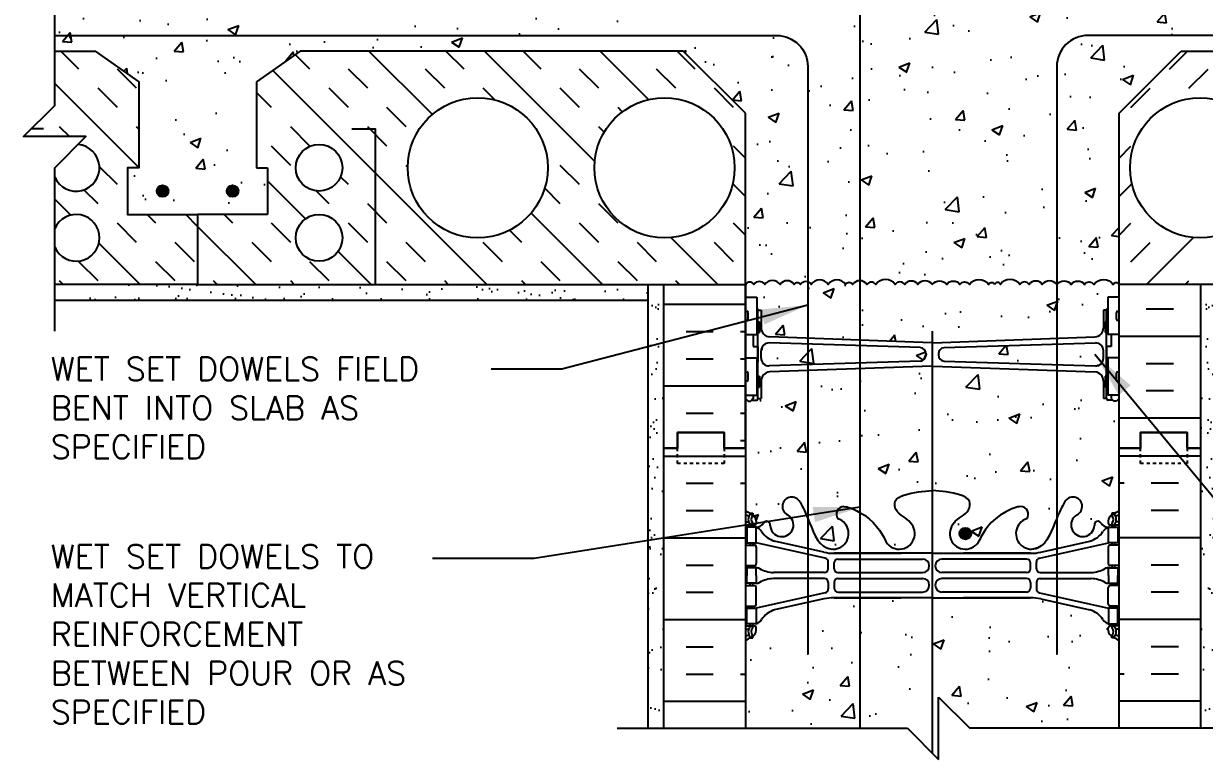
# Model space of a CAD drawing. Header units: inches. Extents: x 191 to 292, y 32 to 98.
# Drawn here: x 233.95 to 271.89, y 59.97 to 83.6 of the extents above; entities that cross this region are included whole.
import ezdxf

# ---------------------------------------------------------------- set-up
doc = ezdxf.new("R2010")
doc.units = ezdxf.units.IN
doc.header["$LTSCALE"] = 0.5
doc.header["$MEASUREMENT"] = 0
doc.linetypes.add('DASHED2', pattern=[0.375, 0.25, -0.125])
for name, color, linetype in [('HATCH', 12, 'Continuous'), ('line25', 2, 'Continuous'), ('LINE3', 3, 'Continuous'), ('LINE50', 5, 'Continuous'), ('LINE9', 9, 'Continuous'), ('TEXT', 4, 'Continuous'), ('Web_Edge', 9, 'Continuous')]:
    doc.layers.add(name, color=color, linetype=linetype)
doc.styles.add('DIM', font='romans.shx', dxfattribs={"width": 0.7})
doc.styles.add('ROMANS', font='romans.shx', dxfattribs={"height": 0.75})
doc.styles.get("Standard").update_dxf_attribs({"font": 'romans.shx', "height": 0.75})
doc.linetypes.add('STEEL', pattern='A,0.5,-0.2,["X",Standard,S=0.1,R=0,X=-0.1,Y=-0.05],-0.1', length=0.8)
doc.dimstyles.new('ext_8', dxfattribs={"dimscale": 8, "dimtxt": 0.09375, "dimasz": 0.09375, "dimexe": 0.09375, "dimexo": 0.0625, "dimgap": 0.0625, "dimtad": 1, "dimdec": 1, "dimzin": 3, "dimdsep": 46, "dimlunit": 4, "dimtxsty": 'DIM', "dimcen": 0.09, "dimdle": 0.09375, "dimclrt": 4, "dimadec": 0, "dimazin": 0, "dimtfac": 1, "dimtdec": 1, "dimtmove": 2, "dimatfit": 3, "dimfxl": 1, "dimfrac": 2, "dimtolj": 1, "dimtzin": 0, "dimarcsym": 0})

msp = doc.modelspace()

# ---------------------------------------------------------------- hatches: boundary and pattern name
at = {"layer": 'HATCH'}
h = msp.add_hatch(dxfattribs=at)
h.set_pattern_fill('AR-CONC', color=256, scale=0.5)
h.set_pattern_definition([(50, (0, 0), (3.5863, -0.31376), [0.375, -4.125]), (355, (0, 0), (-0.693757, 3.76096), [0.3, -3.3]), (100.4514, (0.299, -0.026), (2.892544, 3.4472), [0.3187, -3.50571]), (46.1842, (0, 1), (5.336207, -0.827596), [0.5625, -6.1875]), (96.6356, (0.4447, 0.931), (4.67331, 4.87059), [0.47805, -5.25857]), (351.1842, (0, 1), (4.67331, 4.87059), [0.45, -4.95]), (21, (0.5, 0.75), (2.984535, -2.013094), [0.375, -4.125]), (326, (0.5, 0.75), (1.216577, 3.62575), [0.3, -3.3]), (71.4514, (0.7487, 0.5822), (4.20111, 1.612656), [0.3187, -3.50571]), (37.5, (0, 0), (0.0607993, 1.6644693), [0, -3.26, 0, -3.35, 0, -3.3125]), (7.5, (0, 0), (1.315348, 1.972059), [0, -1.91, 0, -3.185, 0, -1.2625]), (327.5, (-1.115, 0), (2.669112, -0.1127744), [0, -1.25, 0, -3.9, 0, -5.175]), (317.5, (-1.615, 0), (2.91593, 0.500525), [0, -1.625, 0, -2.59, 0, -3.675])])
h.paths.add_polyline_path([(268.646, 74.398), (268.746, 74.398, -0.327813), (268.782, 74.445), (268.782, 74.817), (269.146, 74.817), (269.146, 75.222, 0.715411), (268.959, 75.226, 0.520567), (268.338, 75.226, 0.520567), (268.032, 75.226, 0.520567), (267.613, 75.226, 0.48966), (267.146, 75.226, 0.48966), (266.68, 75.226, 0.520567), (266.261, 75.226, 0.520567), (265.955, 75.226, 0.520567), (265.333, 75.226, 0.715411), (265.146, 75.222, 0.715411), (264.959, 75.226, 0.520567), (264.338, 75.226, 0.520567), (264.032, 75.226, 0.520567), (263.613, 75.226, 0.48966), (263.146, 75.226, 0.48966), (262.68, 75.226, 0.520567), (262.261, 75.226, 0.520567), (261.955, 75.226, 0.520567), (261.333, 75.226, 0.520567), (261.042, 75.226, 0.520567), (260.587, 75.226, 0.520567), (260.36, 75.226, 0.520567), (259.805, 75.226, 0.520567), (259.258, 75.226, 0.520567), (258.913, 75.226, 0.520567), (258.712, 75.226, 0.520567), (258.257, 75.226, 0.520567), (257.766, 75.226, 0.520567), (257.411, 75.226, 0.540212), (257.146, 75.229), (257.146, 74.817), (257.511, 74.817), (257.511, 74.445, -0.327813), (257.546, 74.398), (257.646, 74.398), (257.646, 73.837, 0.390098), (257.922, 73.538), (263.13, 73.354, 0.020761), (263.146, 73.353, 0.020761), (263.163, 73.354), (268.371, 73.538, 0.390098), (268.646, 73.837)])
edge = h.paths.add_edge_path()
edge.add_line((269.146, 71.558), (269.066, 71.478))
edge.add_line((269.066, 71.478), (268.976, 71.478))
edge.add_line((268.976, 71.478), (268.946, 71.508))
edge.add_line((268.946, 71.508), (268.796, 71.508))
edge.add_arc((268.796, 71.558), 0.05, 180, 270, ccw=False)
edge.add_line((268.746, 71.558), (268.646, 71.558))
edge.add_line((268.646, 71.558), (268.646, 72.118))
edge.add_arc((268.346, 72.118), 0.3, 0, 85.2426)
edge.add_line((268.371, 72.417), (263.163, 72.601))
edge.add_arc((263.146, 72.402), 0.2, 85.2426, 90)
edge.add_arc((263.146, 72.402), 0.2, 90, 94.7574)
edge.add_line((263.13, 72.601), (257.922, 72.417))
edge.add_arc((257.946, 72.118), 0.3, 94.7574, 180)
edge.add_line((257.646, 72.118), (257.646, 71.558))
edge.add_line((257.646, 71.558), (257.546, 71.558))
edge.add_arc((257.496, 71.558), 0.05, -90, 0, ccw=False)
edge.add_line((257.496, 71.508), (257.346, 71.508))
edge.add_line((257.346, 71.508), (257.316, 71.478))
edge.add_line((257.316, 71.478), (257.226, 71.478))
edge.add_line((257.226, 71.478), (257.146, 71.558))
edge.add_line((257.146, 71.558), (257.146, 69.972))
edge.add_line((257.146, 69.972), (257.146, 67.972))
edge.add_arc((257.492, 68.333), 0.5, 226.2109, 246.4218)
edge.add_line((257.292, 67.875), (257.382, 67.875))
edge.add_line((257.382, 67.875), (257.382, 67.833))
edge.add_arc((257.242, 67.626), 0.25, 0, 55.9442, ccw=False)
edge.add_line((257.492, 67.626), (257.492, 67.558))
edge.add_arc((257.43, 67.558), 0.0625, -90, 0, ccw=False)
edge.add_line((257.43, 67.496), (257.382, 67.496))
edge.add_line((257.382, 67.496), (257.382, 67.426))
edge.add_line((257.382, 67.426), (257.487, 67.426))
edge.add_arc((257.45, 67.775), 0.352, 276.1291, 321.5331)
edge.add_arc((257.827, 67.507), 0.113, -12.1844, 154.0569, ccw=False)
edge.add_arc((258.312, 67.502), 0.375, 182.9237, 419.8675)
edge.add_arc((258.632, 68.096), 0.3, 27.597, 243.9425, ccw=False)
edge.add_spline(control_points=[(258.898, 68.235), (258.984, 68.068), (259.237, 67.578), (259.432, 66.897), (259.757, 66.767)], knot_values=[0, 0, 0, 0, 0.579211, 1.703896, 1.703896, 1.703896, 1.703896], degree=3, periodic=0)
edge.add_spline(control_points=[(259.757, 66.767), (259.807, 66.747), (259.861, 66.734), (259.918, 66.726)], knot_values=[1.703896, 1.703896, 1.703896, 1.703896, 1.875321, 1.875321, 1.875321, 1.875321], degree=3, periodic=0)
edge.add_arc((259.959, 67.224), 0.5, 265.2926, 431.7937)
edge.add_arc((260.305, 67.849), 0.242, 90, 218.2327, ccw=False)
edge.add_spline(control_points=[(260.305, 68.091), (260.426, 68.093), (261.246, 67.742), (261.491, 67.294), (261.63, 67.014)], knot_values=[0.038125, 0.038125, 0.038125, 0.038125, 0.320663, 1.237398, 1.237398, 1.237398, 1.237398], degree=3, periodic=0)
edge.add_arc((262.084, 67.224), 0.5, 204.819, 404.1875)
edge.add_spline(control_points=[(262.442, 67.573), (262.335, 67.736), (261.975, 67.826), (261.898, 68.322), (262.446, 68.558), (262.85, 68.586), (263.146, 68.607)], knot_values=[0.229407, 0.229407, 0.229407, 0.229407, 0.844432, 1.128849, 1.464331, 2.389004, 2.389004, 2.389004, 2.389004], degree=3, periodic=0)
edge.add_spline(control_points=[(263.146, 68.607), (263.443, 68.586), (263.847, 68.558), (264.395, 68.322), (264.318, 67.826), (263.958, 67.736), (263.85, 67.573)], knot_values=[0.229407, 0.229407, 0.229407, 0.229407, 1.15408, 1.489562, 1.773979, 2.389004, 2.389004, 2.389004, 2.389004], degree=3, periodic=0)
edge.add_arc((264.209, 67.224), 0.5, 135.8125, 335.181)
edge.add_spline(control_points=[(264.663, 67.014), (264.802, 67.294), (265.047, 67.742), (265.867, 68.093), (265.988, 68.091)], knot_values=[0.038125, 0.038125, 0.038125, 0.038125, 0.95486, 1.237398, 1.237398, 1.237398, 1.237398], degree=3, periodic=0)
edge.add_arc((265.988, 67.849), 0.242, -38.2327, 90, ccw=False)
edge.add_arc((266.334, 67.224), 0.5, 108.2063, 274.7074)
edge.add_spline(control_points=[(266.375, 66.726), (266.432, 66.734), (266.486, 66.747), (266.536, 66.767)], knot_values=[1.703896, 1.703896, 1.703896, 1.703896, 1.875321, 1.875321, 1.875321, 1.875321], degree=3, periodic=0)
edge.add_spline(control_points=[(266.536, 66.767), (266.861, 66.897), (267.056, 67.578), (267.309, 68.068), (267.395, 68.235)], knot_values=[0, 0, 0, 0, 1.124685, 1.703896, 1.703896, 1.703896, 1.703896], degree=3, periodic=0)
edge.add_arc((267.66, 68.096), 0.3, -63.9425, 153.0128, ccw=False)
edge.add_arc((267.98, 67.502), 0.375, 120.1325, 357.0763)
edge.add_arc((268.466, 67.507), 0.113, 25.9431, 192.1844, ccw=False)
edge.add_arc((268.843, 67.775), 0.352, 218.4669, 263.8709)
edge.add_line((268.805, 67.426), (268.91, 67.426))
edge.add_line((268.91, 67.426), (268.91, 67.496))
edge.add_line((268.91, 67.496), (268.863, 67.496))
edge.add_arc((268.863, 67.558), 0.0625, 180, 270, ccw=False)
edge.add_line((268.8, 67.558), (268.8, 67.626))
edge.add_arc((269.05, 67.626), 0.25, 124.0558, 180, ccw=False)
edge.add_line((268.91, 67.833), (268.91, 67.875))
edge.add_line((268.91, 67.875), (269, 67.875))
edge.add_arc((268.8, 68.333), 0.5, 293.5782, 313.7891)
edge.add_line((269.146, 67.972), (269.146, 69.972))
edge.add_line((269.146, 69.972), (269.146, 71.558))
h.paths.add_polyline_path([(269.146, 63.78, 0.088416), (269, 63.877), (268.91, 63.877), (268.91, 63.919, -0.249069), (268.8, 64.126), (268.8, 64.193, -0.414214), (268.863, 64.256), (268.91, 64.256), (268.91, 64.326), (268.805, 64.326, -0.168672), (268.619, 64.475, 0.17445), (268.212, 64.771), (266.631, 65.124, 0.054974), (266.304, 65.16), (263.146, 65.16), (259.989, 65.16, 0.054974), (259.662, 65.124), (258.081, 64.771, 0.17445), (257.673, 64.475, -0.168672), (257.487, 64.326), (257.382, 64.326), (257.382, 64.256), (257.43, 64.256, -0.414214), (257.492, 64.193), (257.492, 64.126, -0.249069), (257.382, 63.919), (257.382, 63.877), (257.292, 63.877, 0.088416), (257.146, 63.78), (257.146, 60.972), (262.35, 60.972), (263.35, 59.972), (263.35, 61.972), (264.35, 60.972), (269.146, 60.972)])
h.paths.add_polyline_path([(269.146, 80.722), (271.146, 82.722), (283.456, 82.722), (284.86, 81.732), (284.86, 78.972), (284.5, 78.972), (284.5, 77.472), (286.75, 77.472), (289, 77.472), (289, 78.972), (288.632, 78.972), (288.64, 78.98), (288.64, 81.732), (290.044, 82.722), (291.339, 82.722), (291.339, 84.722), (269.146, 84.722), (269.146, 84.502), (269.066, 84.422), (268.976, 84.422), (268.946, 84.452), (268.796, 84.452, -0.414214), (268.746, 84.502), (268.646, 84.502), (268.646, 84.779, 0.056647), (268.574, 84.722, 0.520567), (268.155, 84.722, 0.520567), (267.849, 84.722, 0.224697), (267.567, 84.883, 0.224697), (267.285, 84.722, 0.520567), (266.979, 84.722, 0.520567), (266.56, 84.722, 0.48966), (266.094, 84.722, 0.48966), (265.627, 84.722, 0.520567), (265.208, 84.722, 0.520567), (264.902, 84.722, 0.224697), (264.62, 84.883, 0.224697), (264.338, 84.722, 0.520567), (264.032, 84.722, 0.520567), (263.613, 84.722, 0.48966), (263.146, 84.722, 0.48966), (262.68, 84.722, 0.520567), (262.261, 84.722, 0.520567), (261.955, 84.722, 0.520567), (261.333, 84.722, 0.520567), (261.042, 84.722, 0.520567), (260.587, 84.722, 0.520567), (260.36, 84.722, 0.520567), (259.805, 84.722, 0.520567), (259.258, 84.722, 0.520567), (258.913, 84.722, 0.520567), (258.712, 84.722, 0.520567), (258.257, 84.722, 0.520567), (257.766, 84.722, 0.174031), (257.646, 84.807), (257.646, 84.502), (257.546, 84.502, -0.414214), (257.496, 84.452), (257.346, 84.452), (257.316, 84.422), (257.226, 84.422), (257.146, 84.502), (257.146, 84.722), (234.954, 84.722), (234.954, 82.722), (236.249, 82.722), (237.653, 81.732), (237.653, 78.972), (237.293, 78.972), (237.293, 77.472), (239.543, 77.472), (241.793, 77.472), (241.793, 78.972), (241.433, 78.972), (241.433, 81.732), (242.837, 82.722), (255.146, 82.722), (257.146, 80.722), (257.146, 75.229, -0.540212), (257.411, 75.226, -0.520567), (257.766, 75.226, -0.520567), (258.257, 75.226, -0.520567), (258.712, 75.226, -0.520567), (258.913, 75.226, -0.520567), (259.258, 75.226, -0.520567), (259.805, 75.226, -0.520567), (260.36, 75.226, -0.520567), (260.587, 75.226, -0.520567), (261.042, 75.226, -0.520567), (261.333, 75.226, -0.520567), (261.955, 75.226, -0.520567), (262.261, 75.226, -0.520567), (262.68, 75.226, -0.48966), (263.146, 75.226, -0.48966), (263.613, 75.226, -0.520567), (264.032, 75.226, -0.520567), (264.338, 75.226, -0.520567), (264.959, 75.226, -0.715411), (265.146, 75.222, -0.715411), (265.333, 75.226, -0.520567), (265.955, 75.226, -0.520567), (266.261, 75.226, -0.520567), (266.68, 75.226, -0.48966), (267.146, 75.226, -0.48966), (267.613, 75.226, -0.520567), (268.032, 75.226, -0.520567), (268.338, 75.226, -0.520567), (268.959, 75.226, -0.715411), (269.146, 75.222)])
h.paths.add_polyline_path([(269.146, 96.972), (264.021, 96.972), (263.021, 97.972), (263.021, 95.972), (262.021, 96.972), (257.146, 96.972), (257.146, 94.164, 0.088416), (257.292, 94.067), (257.382, 94.067), (257.382, 94.025, -0.249069), (257.492, 93.818), (257.492, 93.751, -0.414214), (257.43, 93.688), (257.382, 93.688), (257.382, 93.618), (257.487, 93.618, -0.168672), (257.673, 93.469, 0.17445), (258.081, 93.173), (259.662, 92.82, 0.054974), (259.989, 92.784), (263.146, 92.784), (266.304, 92.784, 0.054974), (266.631, 92.82), (268.212, 93.173, 0.17445), (268.619, 93.469, -0.168672), (268.805, 93.618), (268.91, 93.618), (268.91, 93.688), (268.863, 93.688, -0.414214), (268.8, 93.751), (268.8, 93.818, -0.249069), (268.91, 94.025), (268.91, 94.067), (269, 94.067, 0.088416), (269.146, 94.164)])
edge = h.paths.add_edge_path()
edge.add_line((269.146, 87.972), (269.146, 89.972))
edge.add_arc((268.8, 89.611), 0.5, 46.2109, 66.4218)
edge.add_line((269, 90.069), (268.91, 90.069))
edge.add_line((268.91, 90.069), (268.91, 90.111))
edge.add_arc((269.05, 90.318), 0.25, 180, 235.9442, ccw=False)
edge.add_line((268.8, 90.318), (268.8, 90.386))
edge.add_arc((268.863, 90.386), 0.0625, 90, 180, ccw=False)
edge.add_line((268.863, 90.448), (268.91, 90.448))
edge.add_line((268.91, 90.448), (268.91, 90.518))
edge.add_line((268.91, 90.518), (268.805, 90.518))
edge.add_arc((268.843, 90.169), 0.352, 96.1291, 141.5331)
edge.add_arc((268.466, 90.437), 0.113, 167.8156, 334.0569, ccw=False)
edge.add_arc((267.98, 90.442), 0.375, 2.9237, 239.8675)
edge.add_arc((267.66, 89.848), 0.3, -152.403, 63.9425, ccw=False)
edge.add_spline(control_points=[(267.395, 89.709), (267.309, 89.876), (267.056, 90.366), (266.861, 91.047), (266.536, 91.177)], knot_values=[0, 0, 0, 0, 0.579211, 1.703896, 1.703896, 1.703896, 1.703896], degree=3, periodic=0)
edge.add_spline(control_points=[(266.536, 91.177), (266.486, 91.197), (266.432, 91.21), (266.375, 91.218)], knot_values=[1.703896, 1.703896, 1.703896, 1.703896, 1.875321, 1.875321, 1.875321, 1.875321], degree=3, periodic=0)
edge.add_arc((266.334, 90.72), 0.5, 85.2926, 251.7937)
edge.add_arc((265.988, 90.095), 0.242, -90, 38.2327, ccw=False)
edge.add_spline(control_points=[(265.988, 89.853), (265.867, 89.851), (265.047, 90.202), (264.802, 90.65), (264.663, 90.93)], knot_values=[0.038125, 0.038125, 0.038125, 0.038125, 0.320663, 1.237398, 1.237398, 1.237398, 1.237398], degree=3, periodic=0)
edge.add_arc((264.209, 90.72), 0.5, 24.819, 224.1875)
edge.add_spline(control_points=[(263.85, 90.371), (263.958, 90.208), (264.318, 90.118), (264.395, 89.622), (263.847, 89.386), (263.443, 89.358), (263.146, 89.337)], knot_values=[0.229407, 0.229407, 0.229407, 0.229407, 0.844432, 1.128849, 1.464331, 2.389004, 2.389004, 2.389004, 2.389004], degree=3, periodic=0)
edge.add_spline(control_points=[(263.146, 89.337), (262.85, 89.358), (262.446, 89.386), (261.898, 89.622), (261.975, 90.118), (262.335, 90.208), (262.442, 90.371)], knot_values=[0.229407, 0.229407, 0.229407, 0.229407, 1.15408, 1.489562, 1.773979, 2.389004, 2.389004, 2.389004, 2.389004], degree=3, periodic=0)
edge.add_arc((262.084, 90.72), 0.5, 315.8125, 515.181)
edge.add_spline(control_points=[(261.63, 90.93), (261.491, 90.65), (261.246, 90.202), (260.426, 89.851), (260.305, 89.853)], knot_values=[0.038125, 0.038125, 0.038125, 0.038125, 0.95486, 1.237398, 1.237398, 1.237398, 1.237398], degree=3, periodic=0)
edge.add_arc((260.305, 90.095), 0.242, 141.7673, 270, ccw=False)
edge.add_arc((259.959, 90.72), 0.5, 288.2063, 454.7074)
edge.add_spline(control_points=[(259.918, 91.218), (259.861, 91.21), (259.807, 91.197), (259.757, 91.177)], knot_values=[1.703896, 1.703896, 1.703896, 1.703896, 1.875321, 1.875321, 1.875321, 1.875321], degree=3, periodic=0)
edge.add_spline(control_points=[(259.757, 91.177), (259.432, 91.047), (259.237, 90.366), (258.984, 89.876), (258.898, 89.709)], knot_values=[0, 0, 0, 0, 1.124685, 1.703896, 1.703896, 1.703896, 1.703896], degree=3, periodic=0)
edge.add_arc((258.632, 89.848), 0.3, 116.0575, 333.0128, ccw=False)
edge.add_arc((258.312, 90.442), 0.375, 300.1325, 537.0763)
edge.add_arc((257.827, 90.437), 0.113, -154.0569, 12.1844, ccw=False)
edge.add_arc((257.45, 90.169), 0.352, 38.4669, 83.8709)
edge.add_line((257.487, 90.518), (257.382, 90.518))
edge.add_line((257.382, 90.518), (257.382, 90.448))
edge.add_line((257.382, 90.448), (257.43, 90.448))
edge.add_arc((257.43, 90.386), 0.0625, 0, 90, ccw=False)
edge.add_line((257.492, 90.386), (257.492, 90.318))
edge.add_arc((257.242, 90.318), 0.25, 304.0558, 360, ccw=False)
edge.add_line((257.382, 90.111), (257.382, 90.069))
edge.add_line((257.382, 90.069), (257.292, 90.069))
edge.add_arc((257.492, 89.611), 0.5, 113.5782, 133.7891)
edge.add_line((257.146, 89.972), (257.146, 87.972))
edge.add_line((257.146, 87.972), (257.146, 87.342))
edge.add_line((257.146, 87.342), (257.226, 87.422))
edge.add_line((257.226, 87.422), (257.316, 87.422))
edge.add_line((257.316, 87.422), (257.346, 87.392))
edge.add_line((257.346, 87.392), (257.496, 87.392))
edge.add_arc((257.496, 87.342), 0.05, 0, 90, ccw=False)
edge.add_line((257.546, 87.342), (257.646, 87.342))
edge.add_line((257.646, 87.342), (257.646, 86.781))
edge.add_arc((257.946, 86.781), 0.3, 180, 265.2426)
edge.add_line((257.922, 86.482), (263.13, 86.299))
edge.add_arc((263.146, 86.498), 0.2, 265.2426, 270)
edge.add_arc((263.146, 86.498), 0.2, 270, 274.7574)
edge.add_line((263.163, 86.299), (268.371, 86.482))
edge.add_arc((268.346, 86.781), 0.3, 274.7574, 360)
edge.add_line((268.646, 86.781), (268.646, 87.342))
edge.add_line((268.646, 87.342), (268.746, 87.342))
edge.add_arc((268.796, 87.342), 0.05, 90, 180, ccw=False)
edge.add_line((268.796, 87.392), (268.946, 87.392))
edge.add_line((268.946, 87.392), (268.976, 87.422))
edge.add_line((268.976, 87.422), (269.066, 87.422))
edge.add_line((269.066, 87.422), (269.146, 87.342))
edge.add_line((269.146, 87.342), (269.146, 87.972))
h.paths.add_polyline_path([(268.371, 85.362), (263.163, 85.546, 0.020761), (263.146, 85.547, 0.020761), (263.13, 85.546), (257.922, 85.362, 0.390098), (257.646, 85.063), (257.646, 84.807, -0.174031), (257.766, 84.722, -0.520567), (258.257, 84.722, -0.520567), (258.712, 84.722, -0.520567), (258.913, 84.722, -0.520567), (259.258, 84.722, -0.520567), (259.805, 84.722, -0.520567), (260.36, 84.722, -0.520567), (260.587, 84.722, -0.520567), (261.042, 84.722, -0.520567), (261.333, 84.722, -0.520567), (261.955, 84.722, -0.520567), (262.261, 84.722, -0.520567), (262.68, 84.722, -0.48966), (263.146, 84.722, -0.48966), (263.613, 84.722, -0.520567), (264.032, 84.722, -0.520567), (264.338, 84.722, -0.224697), (264.62, 84.883, -0.224697), (264.902, 84.722, -0.520567), (265.208, 84.722, -0.520567), (265.627, 84.722, -0.48966), (266.094, 84.722, -0.48966), (266.56, 84.722, -0.520567), (266.979, 84.722, -0.520567), (267.285, 84.722, -0.224697), (267.567, 84.883, -0.224697), (267.849, 84.722, -0.520567), (268.155, 84.722, -0.520567), (268.574, 84.722, -0.056647), (268.646, 84.779), (268.646, 85.063, 0.390098)])
h.paths.add_polyline_path([(262.946, 85.905), (262.946, 85.94, 0.390098), (262.763, 86.139), (257.906, 86.291, 0.425773), (257.646, 86.041), (257.646, 85.804, 0.425773), (257.906, 85.554), (262.763, 85.705, 0.390098)])
h.paths.add_polyline_path([(268.646, 86.041, 0.425773), (268.387, 86.291), (263.53, 86.139, 0.390098), (263.346, 85.94), (263.346, 85.905, 0.390098), (263.53, 85.705), (268.387, 85.554, 0.425773), (268.646, 85.804)])
h.paths.add_polyline_path([(268.646, 73.096, 0.425773), (268.387, 73.346), (263.53, 73.195, 0.390098), (263.346, 72.995), (263.346, 72.96, 0.390098), (263.53, 72.761), (268.387, 72.609, 0.425773), (268.646, 72.859)])
h.paths.add_polyline_path([(262.946, 72.995, 0.390098), (262.763, 73.195), (257.906, 73.346, 0.425773), (257.646, 73.096), (257.646, 72.859, 0.425773), (257.906, 72.609), (262.763, 72.761, 0.390098), (262.946, 72.96)])
h = msp.add_hatch(dxfattribs=at)
h.set_pattern_fill('INSUL', color=256, scale=7, style=0)
h.set_pattern_definition([(0, (-2669.015, -327.0375), (0, 2.625), []), (0, (-2669.015, -326.1625), (0, 2.625), [0.875, -0.875]), (0, (-2669.015, -325.2875), (0, 2.625), [0.875, -0.875])])
h.paths.add_polyline_path([(257.146, 75.222), (254.521, 75.222), (254.521, 69.972), (254.959, 69.972), (254.959, 70.472), (256.459, 70.472), (256.459, 69.972), (257.146, 69.972)])
h.paths.add_polyline_path([(254.521, 84.722), (257.146, 84.722), (257.146, 87.972), (256.459, 87.972), (256.459, 88.472), (254.959, 88.472), (254.959, 87.972), (254.521, 87.972)])
h = msp.add_hatch(dxfattribs=at)
h.set_pattern_fill('INSUL', color=256, scale=7, style=0)
h.set_pattern_definition([(0, (74.0137, -57.6878), (0, 2.625), []), (0, (74.0137, -56.8128), (0, 2.625), [0.875, -0.875]), (0, (74.0137, -55.9378), (0, 2.625), [0.875, -0.875])])
h.paths.add_polyline_path([(271.771, 87.972), (271.334, 87.972), (271.334, 88.472), (269.834, 88.472), (269.834, 87.972), (269.146, 87.972), (269.146, 84.722), (271.771, 84.722)])
h.paths.add_polyline_path([(271.771, 75.222), (269.146, 75.222), (269.146, 69.972), (269.834, 69.972), (269.834, 70.472), (271.334, 70.472), (271.334, 69.972), (271.771, 69.972)])
h = msp.add_hatch(dxfattribs=at)
h.set_pattern_fill('AR-SAND', color=256, scale=0.5, style=0)
h.set_pattern_definition([(142.5, (457.0826, 1.0838), (0.0314967, 0.963412), [0, -0.76, 0, -0.85, 0, -0.8125]), (172.5, (457.0826, 1.0838), (-0.8848884, 1.411073), [0, -0.41, 0, -0.685, 0, -0.2625]), (212.5, (457.6976, 1.0838), (-1.557071, 0.0028295), [0, -0.25, 0, -0.9, 0, -1.175]), (222.5, (457.6976, 1.0838), (-1.503063, 0.438838), [0, -0.125, 0, -0.59, 0, -0.675])])
h.paths.add_polyline_path([(239.543, 75.222), (234.954, 75.222), (234.954, 74.722), (254.021, 74.722), (254.021, 75.222)])
h = msp.add_hatch(dxfattribs=at)
h.set_pattern_fill('AR-SAND', color=256, scale=0.5, style=0)
h.set_pattern_definition([(142.5, (452.2792, -57.6878), (0.0314967, 0.963412), [0, -0.76, 0, -0.85, 0, -0.8125]), (172.5, (452.2792, -57.6878), (-0.8848884, 1.411073), [0, -0.41, 0, -0.685, 0, -0.2625]), (212.5, (452.8942, -57.6878), (-1.557071, 0.0028295), [0, -0.25, 0, -0.9, 0, -1.175]), (222.5, (452.8942, -57.6878), (-1.503063, 0.438838), [0, -0.125, 0, -0.59, 0, -0.675])])
h.paths.add_polyline_path([(254.021, 75.222), (254.521, 75.222), (254.521, 69.972), (254.521, 60.972), (254.021, 60.972)])
h = msp.add_hatch(dxfattribs=at)
h.set_pattern_fill('AR-SAND', color=256, scale=0.5, style=0)
h.set_pattern_definition([(37.5, (74.0137, -57.6878), (-0.0314967, 0.963412), [0, -0.76, 0, -0.85, 0, -0.8125]), (7.5, (74.0137, -57.6878), (0.8848884, 1.411073), [0, -0.41, 0, -0.685, 0, -0.2625]), (327.5, (73.3987, -57.6878), (1.557071, 0.0028295), [0, -0.25, 0, -0.9, 0, -1.175]), (317.5, (73.3987, -57.6878), (1.503063, 0.438838), [0, -0.125, 0, -0.59, 0, -0.675])])
h.paths.add_polyline_path([(272.271, 75.222), (271.771, 75.222), (271.771, 69.972), (271.771, 60.972), (272.271, 60.972)])
h = msp.add_hatch(dxfattribs=at)
h.set_pattern_fill('AR-CONC', color=256, scale=0.5, style=0)
h.set_pattern_definition([(50, (7.589, 2.2563), (3.5863, -0.31376), [0.375, -4.125]), (355, (7.589, 2.2563), (-0.693757, 3.76096), [0.3, -3.3]), (100.4514, (7.8878, 2.2302), (2.892547, 3.447198), [0.3187, -3.50571]), (46.1842, (7.589, 3.2563), (5.336205, -0.827595), [0.5625, -6.1875]), (96.6356, (8.0336, 3.1874), (4.67331, 4.87059), [0.47805, -5.25856]), (351.1842, (7.589, 3.2563), (4.67331, 4.87059), [0.45, -4.95]), (21, (8.089, 3.0063), (2.984535, -2.013094), [0.375, -4.125]), (326, (8.089, 3.0063), (1.216577, 3.62575), [0.3, -3.3]), (71.4514, (8.3377, 2.8386), (4.201113, 1.612652), [0.3187, -3.50571]), (37.5, (7.589, 2.2563), (0.060799, 1.664469), [0, -3.26, 0, -3.35, 0, -3.3125]), (7.5, (7.589, 2.2563), (1.315348, 1.972059), [0, -1.91, 0, -3.185, 0, -1.2625]), (327.5, (6.474, 2.2563), (2.669112, -0.1127744), [0, -1.25, 0, -3.9, 0, -5.175]), (317.5, (5.974, 2.2563), (2.91593, 0.500525), [0, -1.625, 0, -2.59, 0, -3.675])])
h.paths.add_polyline_path([(268.646, 73.096, 0.421005), (268.391, 73.346), (265.646, 73.261), (265.646, 72.695), (268.391, 72.609, 0.421005), (268.646, 72.859)])
at = {"layer": 'LINE3'}
for points in [[(238.606, 78.222, 1), (238.231, 78.222, 1)], [(240.856, 78.222, 1), (240.481, 78.222, 1)], [(264.396, 67.224, 1), (264.021, 67.224, 1)]]:
    msp.add_hatch(color=256, dxfattribs=at).paths.add_polyline_path(points)

# ---------------------------------------------------------------- linework, layer by layer
at = {"layer": 'HATCH'}
for p, q in [((235.728, 82.143), (235.148, 82.722)), ((247.085, 80.685), (245.048, 82.722)), ((248.102, 82.143), (247.523, 82.722)), ((252.303, 79.179), (248.76, 82.722)), ((250.577, 82.143), (249.998, 82.722)), ((254.031, 81.163), (252.472, 82.722)), ((255.527, 82.143), (254.947, 82.722)), ((270.766, 82.143), (271.346, 82.722)), ((243.152, 82.143), (242.682, 82.613)), ((237.584, 81.524), (236.965, 82.143)), ((248.835, 75.222), (241.956, 82.101)), ((245.009, 81.524), (244.39, 82.143)), ((247.483, 81.524), (246.865, 82.143)), ((252.433, 81.524), (251.814, 82.143)), ((254.908, 81.524), (254.289, 82.143)), ((271.385, 81.524), (272.004, 82.143)), ((237.653, 78.98), (234.954, 81.679)), ((236.965, 80.905), (236.346, 81.524)), ((241.915, 80.905), (241.433, 81.387)), ((244.39, 80.905), (243.771, 81.524)), ((249.09, 81.155), (248.721, 81.524)), ((251.814, 80.905), (251.196, 81.524)), ((256.764, 80.905), (256.145, 81.524)), ((269.529, 80.905), (270.147, 81.524)), ((246.246, 80.286), (245.627, 80.905)), ((253.188, 80.769), (253.052, 80.905)), ((235.423, 79.972), (235.109, 80.286)), ((237.653, 80.217), (237.584, 80.286)), ((243.152, 79.668), (242.534, 80.286)), ((245.627, 79.668), (245.009, 80.286)), ((252.605, 80.115), (252.433, 80.286)), ((242.534, 79.049), (241.915, 79.668)), ((257.146, 79.285), (256.764, 79.668)), ((269.146, 79.285), (269.529, 79.668)), ((236.965, 78.43), (236.389, 79.006)), ((246.293, 79.002), (246.246, 79.049)), ((251.814, 78.43), (251.196, 79.049)), ((243.012, 77.333), (241.793, 78.552)), ((244.39, 78.43), (244.138, 78.682)), ((236.346, 77.812), (235.892, 78.266)), ((240.8, 78.361), (240.8, 78.361)), ((243.771, 77.812), (243.355, 78.228)), ((251.196, 77.812), (250.694, 78.313)), ((257.146, 78.048), (256.734, 78.46)), ((269.146, 78.048), (269.559, 78.46)), ((235.468, 77.452), (234.954, 77.967)), ((245.627, 77.193), (245.009, 77.812)), ((253.052, 77.193), (252.433, 77.812)), ((238.203, 77.193), (237.923, 77.472)), ((239.543, 77.09), (239.161, 77.472)), ((240.677, 77.193), (240.398, 77.472)), ((252.548, 75.222), (250.256, 77.513)), ((237.584, 76.574), (236.965, 77.193)), ((241.411, 75.222), (239.543, 77.09)), ((242.534, 76.574), (241.915, 77.193)), ((245.009, 76.574), (244.39, 77.193)), ((252.433, 76.574), (251.814, 77.193)), ((257.146, 76.811), (256.764, 77.193)), ((269.146, 76.811), (269.529, 77.193)), ((249.958, 76.574), (249.565, 76.967)), ((256.26, 75.222), (254.751, 76.732)), ((270.033, 75.222), (271.542, 76.732)), ((237.699, 75.222), (236.37, 76.55)), ((239.44, 75.955), (238.821, 76.574)), ((241.915, 75.955), (241.296, 76.574)), ((245.123, 75.222), (244.058, 76.288)), ((246.865, 75.955), (246.246, 76.574)), ((249.34, 75.955), (248.721, 76.574)), ((254.289, 75.955), (253.671, 76.574)), ((256.764, 75.955), (256.145, 76.574)), ((269.529, 75.955), (270.147, 76.574)), ((236.346, 75.337), (235.728, 75.955)), ((238.821, 75.337), (238.203, 75.955)), ((243.771, 75.337), (243.152, 75.955)), ((246.246, 75.337), (245.627, 75.955)), ((251.196, 75.337), (250.577, 75.955)), ((253.671, 75.337), (253.052, 75.955)), ((235.224, 75.222), (235.109, 75.337)), ((240.173, 75.222), (240.059, 75.337)), ((242.648, 75.222), (242.534, 75.337)), ((247.598, 75.222), (247.483, 75.337)), ((250.073, 75.222), (249.958, 75.337)), ((255.023, 75.222), (254.908, 75.337)), ((271.27, 75.222), (271.385, 75.337)), ((254.521, 69.713), (257.146, 69.713)), ((271.771, 69.713), (269.146, 69.713)), ((255.235, 68.838), (256.11, 68.838)), ((256.985, 68.838), (257.146, 68.838)), ((256.985, 68.838), (257.146, 68.838)), ((269.308, 68.838), (269.146, 68.838)), ((269.308, 68.838), (269.146, 68.838)), ((271.058, 68.838), (270.183, 68.838)), ((255.235, 67.963), (256.11, 67.963)), ((271.058, 67.963), (270.183, 67.963)), ((254.521, 67.088), (257.146, 67.088)), ((271.771, 67.088), (269.146, 67.088)), ((255.235, 66.213), (256.11, 66.213)), ((271.058, 66.213), (270.183, 66.213)), ((255.235, 65.338), (256.11, 65.338)), ((271.058, 65.338), (270.183, 65.338)), ((254.521, 64.463), (257.146, 64.463)), ((271.771, 64.463), (269.146, 64.463)), ((255.235, 63.588), (256.11, 63.588)), ((271.058, 63.588), (270.183, 63.588)), ((255.235, 62.713), (256.11, 62.713)), ((256.985, 62.713), (257.146, 62.713)), ((256.985, 62.713), (257.146, 62.713)), ((269.308, 62.713), (269.146, 62.713)), ((269.308, 62.713), (269.146, 62.713)), ((271.058, 62.713), (270.183, 62.713)), ((254.521, 61.838), (257.146, 61.838)), ((271.771, 61.838), (269.146, 61.838))]:
    msp.add_line(p, q, dxfattribs=at)
for points in [[(263.146, 75.226, 0.48966), (262.68, 75.226, 0.520567), (262.261, 75.226, 0.520567), (261.955, 75.226, 0.520567), (261.333, 75.226, 0.520567), (261.042, 75.226, 0.520567), (260.587, 75.226, 0.520567), (260.36, 75.226, 0.520567), (259.805, 75.226, 0.520567), (259.258, 75.226, 0.520567), (258.913, 75.226, 0.520567), (258.712, 75.226, 0.520567), (258.257, 75.226, 0.520567), (257.766, 75.226, 0.520567), (257.411, 75.226, 0.540212), (257.146, 75.229)], [(263.146, 75.226, -0.48966), (263.613, 75.226, -0.520567), (264.032, 75.226, -0.520567), (264.338, 75.226, -0.520567), (264.959, 75.226, -0.715411), (265.146, 75.222, -0.307914)], [(267.146, 75.226, 0.48966), (266.68, 75.226, 0.520567), (266.261, 75.226, 0.520567), (265.955, 75.226, 0.520567), (265.333, 75.226, 0.715411), (265.146, 75.222, 0.307914)], [(267.146, 75.226, -0.48966), (267.613, 75.226, -0.520567), (268.032, 75.226, -0.520567), (268.338, 75.226, -0.520567), (268.959, 75.226, -0.715411), (269.146, 75.222, -0.307914)]]:
    msp.add_lwpolyline(points, format="xyb", dxfattribs=at)
at = {"layer": 'line25'}
for p, q in [((242.837, 82.722), (241.433, 81.732)), ((255.146, 82.722), (242.837, 82.722)), ((257.146, 80.722), (255.146, 82.722)), ((269.146, 80.722), (271.146, 82.722)), ((271.146, 82.722), (283.456, 82.722)), ((241.433, 81.732), (241.433, 78.972)), ((257.146, 69.972), (257.146, 80.722)), ((269.146, 69.972), (269.146, 80.722)), ((241.433, 78.972), (241.793, 78.972)), ((241.793, 78.972), (241.793, 77.472)), ((241.793, 77.472), (239.543, 77.472)), ((239.543, 77.472), (239.543, 75.222)), ((239.543, 75.222), (257.146, 75.222)), ((257.146, 75.222), (257.146, 69.972)), ((286.75, 75.222), (269.146, 75.222)), ((257.146, 74.817), (257.511, 74.817)), ((257.511, 74.817), (257.511, 73.617)), ((268.782, 74.817), (268.782, 73.617)), ((269.146, 74.817), (268.782, 74.817)), ((257.146, 73.617), (257.511, 73.617)), ((269.146, 73.617), (268.782, 73.617)), ((257.146, 72.867), (257.511, 72.867)), ((257.511, 72.867), (257.511, 71.667)), ((269.146, 72.867), (268.782, 72.867)), ((268.782, 72.867), (268.782, 71.667)), ((257.146, 71.667), (257.511, 71.667)), ((269.146, 71.667), (268.782, 71.667)), ((257.146, 69.972), (257.146, 60.972)), ((269.146, 60.972), (269.146, 69.972))]:
    msp.add_line(p, q, dxfattribs=at)
msp.add_lwpolyline([(234.954, 82.722), (236.249, 82.722), (237.653, 81.732), (237.653, 78.972), (237.293, 78.972), (237.293, 77.472), (239.543, 77.472), (239.543, 75.222), (234.954, 75.222)], dxfattribs=at)
at = {"layer": 'LINE3'}
for p, q in [((260.822, 96.972), (260.822, 60.972)), ((263.146, 73.726), (263.146, 60.175))]:
    msp.add_line(p, q, dxfattribs=at)
at = {"layer": 'LINE3', "linetype": 'STEEL'}
msp.add_line((234.954, 83.222), (253.646, 83.222), dxfattribs=at)
at = {"layer": 'LINE3'}
for points in [[(253.646, 83.222), (258.146, 83.222, -0.414214), (259.146, 82.222), (259.146, 63.348), (259.146, 63.348)], [(272.646, 83.222), (268.146, 83.222, 0.414214), (267.146, 82.222), (267.146, 63.348), (267.146, 63.348)]]:
    msp.add_lwpolyline(points, format="xyb", dxfattribs=at)
for centre in [(238.418, 78.222), (240.668, 78.222), (264.209, 67.224)]:
    msp.add_circle(centre, 0.188, dxfattribs=at)
at = {"layer": 'LINE50'}
for p, q in [((254.521, 69.972), (254.521, 75.222)), ((271.771, 69.972), (271.771, 75.222)), ((254.521, 60.972), (254.521, 69.972)), ((271.771, 60.972), (271.771, 69.972))]:
    msp.add_line(p, q, dxfattribs=at)
for points in [[(257.146, 69.972), (256.459, 69.972), (256.459, 70.472), (254.959, 70.472), (254.959, 69.972), (254.521, 69.972)], [(254.521, 69.972), (254.959, 69.972), (254.959, 70.472), (256.459, 70.472), (256.459, 69.972), (257.146, 69.972)], [(269.146, 69.972), (269.834, 69.972), (269.834, 70.472), (271.334, 70.472), (271.334, 69.972), (271.771, 69.972)], [(271.771, 69.972), (271.334, 69.972), (271.334, 70.472), (269.834, 70.472), (269.834, 69.972), (269.146, 69.972)]]:
    msp.add_lwpolyline(points, dxfattribs=at)
at = {"layer": 'LINE9'}
for p, q in [((254.021, 60.972), (254.021, 75.222)), ((234.954, 74.722), (254.021, 74.722)), ((257.186, 74.367), (257.186, 74.367)), ((257.546, 74.398), (257.646, 74.398)), ((257.546, 71.558), (257.546, 74.398)), ((257.546, 74.378), (257.546, 74.378)), ((257.646, 74.398), (257.646, 73.837)), ((268.646, 74.398), (268.646, 73.837)), ((268.746, 74.398), (268.646, 74.398)), ((268.746, 71.558), (268.746, 74.398)), ((268.746, 74.378), (268.746, 74.378)), ((269.106, 74.367), (269.106, 74.367)), ((257.146, 74.107), (257.146, 74.327)), ((257.146, 74.272), (257.146, 74.272)), ((257.146, 74.162), (257.146, 74.162)), ((257.186, 74.067), (257.186, 74.067)), ((257.226, 74.107), (257.226, 74.327)), ((257.546, 74.028), (257.596, 74.028)), ((257.596, 74.028), (257.596, 73.678)), ((268.746, 74.028), (268.696, 74.028)), ((268.696, 74.028), (268.696, 73.678)), ((269.066, 74.107), (269.066, 74.327)), ((269.066, 74.272), (269.066, 74.272)), ((269.066, 74.162), (269.066, 74.162)), ((269.106, 74.067), (269.106, 74.067)), ((269.146, 74.107), (269.146, 74.327)), ((257.396, 73.617), (257.396, 73.228)), ((257.546, 73.678), (257.596, 73.678)), ((268.746, 73.678), (268.696, 73.678)), ((268.896, 73.617), (268.896, 73.228)), ((262.763, 73.195), (257.906, 73.346)), ((263.13, 73.354), (257.922, 73.538)), ((263.163, 73.354), (268.371, 73.538)), ((263.53, 73.195), (268.387, 73.346)), ((257.646, 72.859), (257.646, 73.096)), ((262.946, 72.995), (262.946, 72.96)), ((263.346, 72.995), (263.346, 72.96)), ((268.646, 72.859), (268.646, 73.096)), ((262.763, 72.761), (257.906, 72.609)), ((263.13, 72.601), (257.922, 72.417)), ((263.163, 72.601), (268.371, 72.417)), ((263.53, 72.761), (268.387, 72.609)), ((257.146, 72.157), (257.146, 72.377)), ((257.146, 72.322), (257.146, 72.322)), ((257.146, 72.212), (257.146, 72.212)), ((257.186, 72.417), (257.186, 72.417)), ((257.186, 72.117), (257.186, 72.117)), ((257.226, 72.157), (257.226, 72.377)), ((257.546, 72.278), (257.596, 72.278)), ((257.596, 72.278), (257.596, 71.928)), ((257.646, 72.118), (257.646, 71.558)), ((268.646, 72.118), (268.646, 71.558)), ((268.696, 72.278), (268.696, 71.928)), ((268.746, 72.278), (268.696, 72.278)), ((269.066, 72.157), (269.066, 72.377)), ((269.066, 72.322), (269.066, 72.322)), ((269.066, 72.212), (269.066, 72.212)), ((269.106, 72.417), (269.106, 72.417)), ((269.106, 72.117), (269.106, 72.117)), ((269.146, 72.157), (269.146, 72.377)), ((257.546, 71.928), (257.596, 71.928)), ((268.746, 71.928), (268.696, 71.928)), ((257.146, 71.558), (257.226, 71.478)), ((257.226, 71.478), (257.316, 71.478)), ((257.396, 71.558), (257.316, 71.478)), ((257.346, 71.508), (257.496, 71.508)), ((257.396, 71.667), (257.396, 71.558)), ((257.396, 71.508), (257.496, 71.508)), ((257.546, 71.558), (257.646, 71.558)), ((268.746, 71.558), (268.646, 71.558)), ((268.946, 71.508), (268.796, 71.508)), ((268.896, 71.508), (268.796, 71.508)), ((268.896, 71.667), (268.896, 71.558)), ((268.896, 71.558), (268.976, 71.478)), ((269.066, 71.478), (268.976, 71.478)), ((269.146, 71.558), (269.066, 71.478)), ((263.35, 59.972), (263.35, 61.972)), ((263.35, 61.972), (264.35, 60.972)), ((253.021, 60.972), (262.35, 60.972)), ((262.35, 60.972), (263.35, 59.972)), ((273.271, 60.972), (264.35, 60.972))]:
    msp.add_line(p, q, dxfattribs=at)
for points in [[(234.954, 73.722), (234.954, 78.972), (235.954, 79.972), (233.954, 79.972), (234.954, 80.972), (234.954, 85.722)], [(234.592, 80.222), (234.204, 80.222)], [(244.495, 80.222), (245.245, 80.222), (245.245, 75.222)], [(257.511, 73.978), (257.546, 73.978), (257.546, 73.728), (257.511, 73.728)], [(268.782, 73.978), (268.746, 73.978), (268.746, 73.728), (268.782, 73.728)], [(257.396, 73.228), (257.396, 73.228), (257.546, 73.228), (257.546, 72.728), (257.511, 72.728)], [(268.896, 73.228), (268.896, 73.228), (268.746, 73.228), (268.746, 72.728), (268.782, 72.728)], [(257.511, 71.978), (257.546, 71.978), (257.546, 72.228), (257.511, 72.228)], [(268.782, 71.978), (268.746, 71.978), (268.746, 72.228), (268.782, 72.228)]]:
    msp.add_lwpolyline(points, dxfattribs=at)
at = {"layer": 'LINE9', "linetype": 'DASHED2', "ltscale": 0.15}
for points in [[(256.459, 69.972), (256.459, 69.972), (256.459, 69.472), (254.959, 69.472), (254.959, 69.972), (254.959, 69.972)], [(271.334, 69.972), (271.334, 69.972), (271.334, 69.472), (269.834, 69.472), (269.834, 69.972), (269.834, 69.972)]]:
    msp.add_lwpolyline(points, dxfattribs=at)
at = {"layer": 'LINE9'}
for centre, radius in [((248.543, 78.972), 2.25), ((254.543, 78.972), 2.25), ((271.75, 78.972), 2.25), ((243.446, 78.972), 0.75), ((243.446, 76.722), 0.75)]:
    msp.add_circle(centre, radius, dxfattribs=at)
for centre, radius, start, end in [((235.64, 78.972), 0.75, 203.801, 85.3135), ((235.64, 76.722), 0.75, 203.801, 156.199), ((257.186, 74.327), 0.04, 90, 180), ((257.186, 74.327), 0.04, 360, 90), ((257.496, 74.398), 0.05, 0, 72.5993), ((268.796, 74.398), 0.05, 107.4007, 180), ((269.106, 74.327), 0.04, 90, 180), ((269.106, 74.327), 0.04, 360, 90), ((257.186, 74.107), 0.04, 180, 270), ((257.186, 74.107), 0.04, 270, 0), ((269.106, 74.107), 0.04, 180, 270), ((269.106, 74.107), 0.04, 270, 0), ((257.946, 73.837), 0.3, 180, 265.2426), ((268.346, 73.837), 0.3, 274.7574, 0), ((257.896, 73.096), 0.25, 87.7479, 180), ((263.146, 73.553), 0.2, 265.2426, 270), ((263.146, 73.553), 0.2, 270, 274.7574), ((268.396, 73.096), 0.25, 0, 92.2521), ((257.896, 72.859), 0.25, 180, 272.2521), ((262.746, 72.995), 0.2, 0, 85.2426), ((262.746, 72.96), 0.2, 274.7574, 0), ((263.546, 72.995), 0.2, 94.7574, 180), ((263.546, 72.96), 0.2, 180, 265.2426), ((268.396, 72.859), 0.25, 267.7479, 0), ((263.146, 72.402), 0.2, 90, 94.7574), ((263.146, 72.402), 0.2, 85.2426, 90), ((257.186, 72.377), 0.04, 90, 180), ((257.186, 72.157), 0.04, 180, 270), ((257.186, 72.377), 0.04, 360, 90), ((257.186, 72.157), 0.04, 270, 0), ((257.946, 72.118), 0.3, 94.7574, 180), ((268.346, 72.118), 0.3, 0, 85.2426), ((269.106, 72.377), 0.04, 90, 180), ((269.106, 72.157), 0.04, 180, 270), ((269.106, 72.377), 0.04, 360, 90), ((269.106, 72.157), 0.04, 270, 0), ((257.496, 71.558), 0.05, 270, 0), ((268.796, 71.558), 0.05, 180, 270)]:
    msp.add_arc(centre, radius, start, end, dxfattribs=at)
at = {"layer": 'Web_Edge'}
for p, q in [((257.146, 67.596), (257.224, 67.596)), ((257.292, 67.875), (257.382, 67.875)), ((257.382, 67.875), (257.382, 67.833)), ((257.492, 67.626), (257.492, 67.558)), ((268.8, 67.626), (268.8, 67.558)), ((269, 67.875), (268.91, 67.875)), ((268.91, 67.875), (268.91, 67.833)), ((269.146, 67.596), (269.069, 67.596)), ((257.146, 67.496), (257.43, 67.496)), ((257.292, 67.496), (257.292, 67.426)), ((257.382, 67.496), (257.382, 67.426)), ((269.146, 67.496), (268.863, 67.496)), ((268.91, 67.496), (268.91, 67.426)), ((269, 67.496), (269, 67.426)), ((257.146, 66.856), (257.43, 66.856)), ((257.292, 66.926), (257.292, 66.856)), ((257.382, 66.926), (257.382, 66.856)), ((259.705, 66.429), (257.487, 66.926)), ((257.492, 66.793), (257.492, 66.258)), ((259.662, 66.628), (258.081, 66.98)), ((266.588, 66.429), (268.805, 66.926)), ((266.631, 66.628), (268.212, 66.98)), ((268.8, 66.793), (268.8, 66.258)), ((269.146, 66.856), (268.863, 66.856)), ((268.91, 66.926), (268.91, 66.856)), ((269, 66.926), (269, 66.856)), ((259.989, 66.591), (262.146, 66.591)), ((263.146, 66.591), (259.989, 66.591)), ((260.115, 66.405), (262.834, 66.405)), ((263.146, 66.591), (266.304, 66.591)), ((266.178, 66.405), (263.458, 66.405)), ((266.304, 66.591), (264.146, 66.591)), ((257.146, 66.196), (257.43, 66.196)), ((257.292, 66.196), (257.292, 66.126)), ((257.382, 66.196), (257.382, 66.126)), ((259.803, 66.095), (259.803, 66.307)), ((259.99, 66.096), (259.99, 66.28)), ((266.303, 66.096), (266.303, 66.28)), ((266.49, 66.095), (266.49, 66.307)), ((269.146, 66.196), (268.863, 66.196)), ((268.91, 66.196), (268.91, 66.126)), ((269, 66.196), (269, 66.126)), ((257.292, 65.556), (257.292, 65.626)), ((257.382, 65.556), (257.382, 65.626)), ((259.678, 65.97), (258.04, 65.97)), ((259.678, 65.782), (258.04, 65.782)), ((259.803, 65.657), (259.803, 65.444)), ((259.99, 65.656), (259.99, 65.472)), ((260.115, 65.971), (262.834, 65.971)), ((260.115, 65.781), (262.834, 65.781)), ((266.178, 65.971), (263.458, 65.971)), ((266.178, 65.781), (263.458, 65.781)), ((266.303, 65.656), (266.303, 65.472)), ((266.49, 65.657), (266.49, 65.444)), ((266.615, 65.97), (268.253, 65.97)), ((266.615, 65.782), (268.253, 65.782)), ((268.91, 65.556), (268.91, 65.626)), ((269, 65.556), (269, 65.626)), ((257.146, 65.556), (257.43, 65.556)), ((259.705, 65.322), (257.487, 64.826)), ((257.492, 64.958), (257.492, 65.493)), ((260.115, 65.347), (262.834, 65.347)), ((266.178, 65.347), (263.458, 65.347)), ((266.588, 65.322), (268.805, 64.826)), ((268.8, 64.958), (268.8, 65.493)), ((269.146, 65.556), (268.863, 65.556)), ((257.146, 64.896), (257.43, 64.896)), ((257.292, 64.826), (257.292, 64.896)), ((257.382, 64.826), (257.382, 64.896)), ((259.662, 65.124), (258.081, 64.771)), ((259.989, 65.16), (262.146, 65.16)), ((263.146, 65.16), (259.989, 65.16)), ((263.146, 65.16), (266.304, 65.16)), ((266.304, 65.16), (264.146, 65.16)), ((266.631, 65.124), (268.212, 64.771)), ((269.146, 64.896), (268.863, 64.896)), ((268.91, 64.826), (268.91, 64.896)), ((269, 64.826), (269, 64.896)), ((257.146, 64.256), (257.43, 64.256)), ((257.146, 64.156), (257.224, 64.156)), ((257.292, 64.256), (257.292, 64.326)), ((257.382, 64.256), (257.382, 64.326)), ((257.492, 64.126), (257.492, 64.193)), ((268.8, 64.126), (268.8, 64.193)), ((269.146, 64.256), (268.863, 64.256)), ((268.91, 64.256), (268.91, 64.326)), ((269, 64.256), (269, 64.326)), ((269.146, 64.156), (269.069, 64.156)), ((257.292, 63.877), (257.382, 63.877)), ((257.382, 63.877), (257.382, 63.919)), ((268.91, 63.877), (268.91, 63.919)), ((269, 63.877), (268.91, 63.877))]:
    msp.add_line(p, q, dxfattribs=at)
for points in [[(257.187, 66.926), (257.487, 66.926), (257.487, 67.426), (257.187, 67.426)], [(269.105, 66.926), (268.805, 66.926), (268.805, 67.426), (269.105, 67.426)], [(257.187, 64.826), (257.487, 64.826), (257.487, 64.326), (257.187, 64.326)], [(269.105, 64.826), (268.805, 64.826), (268.805, 64.326), (269.105, 64.326)]]:
    msp.add_lwpolyline(points, close=True, dxfattribs=at)
for points in [[(257.487, 65.876), (257.487, 66.126), (257.187, 66.126), (257.187, 65.876)], [(268.805, 65.876), (268.805, 66.126), (269.105, 66.126), (269.105, 65.876)], [(257.487, 65.876), (257.487, 65.626), (257.187, 65.626), (257.187, 65.876)], [(268.805, 65.876), (268.805, 65.626), (269.105, 65.626), (269.105, 65.876)]]:
    msp.add_lwpolyline(points, dxfattribs=at)
for centre, radius, start, end in [((258.632, 68.096), 0.3, 27.597, 243.9425), ((267.66, 68.096), 0.3, 296.0575, 152.403), ((257.492, 68.333), 0.5, 226.2109, 250.5288), ((260.305, 67.849), 0.242, 90, 218.2327), ((265.988, 67.849), 0.242, 321.7673, 90), ((268.8, 68.333), 0.5, 289.4712, 313.7891), ((257.492, 68.333), 0.6, 234.7832, 245.0748), ((257.225, 67.615), 0.0196, 269.4032, 15.4901), ((257.486, 67.68), 0.25, 140.1145, 222.4609), ((257.23, 67.77), 0.021, 343.464, 63.9957), ((257.328, 67.811), 0.045, 321.448, 139.1879), ((257.335, 67.542), 0.045, 222.4609, 42.4609), ((257.242, 67.626), 0.25, 0, 70.5288), ((257.486, 67.68), 0.16, 140.0001, 222.4609), ((257.43, 67.558), 0.0625, 270, 0), ((257.45, 67.775), 0.352, 276.1291, 321.5331), ((257.827, 67.507), 0.113, 347.8156, 154.0569), ((258.312, 67.502), 0.375, 182.9237, 59.8675), ((259.959, 67.224), 0.5, 246.2139, 71.7937), ((262.084, 67.224), 0.5, 204.819, 44.1875), ((264.209, 67.224), 0.5, 135.8125, 335.181), ((266.334, 67.224), 0.5, 108.2063, 293.7861), ((267.98, 67.502), 0.375, 120.1325, 357.0763), ((268.466, 67.507), 0.113, 25.9431, 192.1844), ((268.843, 67.775), 0.352, 218.4669, 263.8709), ((269.05, 67.626), 0.25, 109.4712, 180), ((268.863, 67.558), 0.0625, 180, 270), ((268.958, 67.542), 0.045, 137.5391, 317.5391), ((268.965, 67.811), 0.045, 40.8121, 218.552), ((268.807, 67.68), 0.16, 317.5391, 39.9999), ((268.807, 67.68), 0.25, 317.5391, 39.8855), ((269.063, 67.77), 0.021, 116.0043, 196.536), ((269.068, 67.615), 0.0196, 164.5099, 270.5968), ((268.8, 68.333), 0.6, 294.9252, 305.2168), ((257.365, 67.083), 0.364, 34.9775, 70.3387), ((258.288, 67.694), 0.743, 212.7919, 253.8107), ((268.005, 67.694), 0.743, 286.1893, 327.2081), ((268.928, 67.083), 0.364, 109.6613, 145.0225), ((257.43, 66.793), 0.0625, 0, 90), ((268.863, 66.793), 0.0625, 90, 180), ((259.989, 68.091), 1.5, 257.4135, 270), ((259.678, 66.307), 0.125, 0, 77.3767), ((260.115, 66.28), 0.125, 90, 180), ((262.834, 66.188), 0.217, 270, 90), ((263.458, 66.188), 0.217, 90, 270), ((266.178, 66.28), 0.125, 0, 90), ((266.304, 68.091), 1.5, 270, 282.5865), ((266.615, 66.307), 0.125, 102.6233, 180), ((257.43, 66.258), 0.0625, 270, 0), ((257.483, 65.907), 0.219, 60.4937, 88.92), ((258.129, 67.137), 1.17, 242.6365, 265.6505), ((259.678, 66.095), 0.125, 270, 0), ((260.115, 66.096), 0.125, 180, 270), ((266.178, 66.096), 0.125, 270, 360), ((266.615, 66.095), 0.125, 180, 270), ((268.164, 67.137), 1.17, 274.3495, 297.3635), ((268.81, 65.907), 0.219, 91.08, 119.5063), ((268.863, 66.258), 0.0625, 180, 270), ((257.483, 65.845), 0.219, 271.08, 299.5063), ((258.129, 64.615), 1.17, 94.3495, 117.3635), ((259.678, 65.657), 0.125, 0, 90), ((260.115, 65.656), 0.125, 90, 180), ((262.834, 65.564), 0.217, 270, 90), ((263.458, 65.564), 0.217, 90, 270), ((266.178, 65.656), 0.125, 0, 90), ((266.615, 65.657), 0.125, 90, 180), ((268.164, 64.615), 1.17, 62.6365, 85.6505), ((268.81, 65.845), 0.219, 240.4937, 268.92), ((257.43, 65.493), 0.0625, 0, 90), ((259.678, 65.444), 0.125, 282.6233, 0), ((260.115, 65.472), 0.125, 180, 270), ((266.178, 65.472), 0.125, 270, 0), ((266.615, 65.444), 0.125, 180, 257.3767), ((268.863, 65.493), 0.0625, 90, 180), ((257.43, 64.958), 0.0625, 270, 0), ((259.989, 63.66), 1.5, 90, 102.5865), ((266.304, 63.66), 1.5, 77.4135, 90), ((268.863, 64.958), 0.0625, 180, 270), ((258.288, 64.057), 0.743, 106.1893, 147.2081), ((268.005, 64.057), 0.743, 32.7919, 73.8107), ((257.225, 64.136), 0.0196, 344.5099, 90.5968), ((257.486, 64.071), 0.25, 137.5391, 219.8855), ((257.335, 64.21), 0.045, 317.5391, 137.5391), ((257.486, 64.071), 0.16, 137.5391, 219.9999), ((257.242, 64.126), 0.25, 289.4712, 360), ((257.43, 64.193), 0.0625, 360, 90), ((257.365, 64.668), 0.364, 289.6613, 325.0225), ((268.928, 64.668), 0.364, 214.9775, 250.3387), ((268.863, 64.193), 0.0625, 90, 180), ((269.05, 64.126), 0.25, 180, 250.5288), ((268.958, 64.21), 0.045, 42.4609, 222.4609), ((268.807, 64.071), 0.16, 320.0001, 42.4609), ((268.807, 64.071), 0.25, 320.1145, 42.4609), ((269.068, 64.136), 0.0196, 89.4032, 195.4901), ((257.492, 63.419), 0.6, 114.9252, 125.2168), ((257.492, 63.419), 0.5, 109.4712, 133.7891), ((257.23, 63.982), 0.021, 296.0043, 16.536), ((257.328, 63.94), 0.045, 220.8121, 38.552), ((268.965, 63.94), 0.045, 141.448, 319.1879), ((268.8, 63.419), 0.5, 46.2109, 70.5288), ((269.063, 63.982), 0.021, 163.464, 243.9957), ((268.8, 63.419), 0.6, 54.7832, 65.0748)]:
    msp.add_arc(centre, radius, start, end, dxfattribs=at)
for points, knots in [([(262.442, 67.573), (262.335, 67.736), (261.975, 67.826), (261.898, 68.322), (262.446, 68.558), (262.85, 68.586), (263.146, 68.607)], [0.229407, 0.229407, 0.229407, 0.229407, 0.844432, 1.128849, 1.464331, 2.389004, 2.389004, 2.389004, 2.389004]), ([(263.85, 67.573), (263.958, 67.736), (264.318, 67.826), (264.395, 68.322), (263.847, 68.558), (263.443, 68.586), (263.146, 68.607)], [0.229407, 0.229407, 0.229407, 0.229407, 0.844432, 1.128849, 1.464331, 2.389004, 2.389004, 2.389004, 2.389004]), ([(258.898, 68.235), (258.984, 68.068), (259.237, 67.578), (259.451, 66.829), (259.861, 66.734), (259.918, 66.726)], [0, 0, 0, 0, 0.579211, 1.703896, 1.875321, 1.875321, 1.875321, 1.875321]), ([(260.305, 68.091), (260.426, 68.093), (261.26, 67.736), (261.499, 67.279), (261.64, 66.996)], [0.038125, 0.038125, 0.038125, 0.038125, 0.320663, 1.258119, 1.258119, 1.258119, 1.258119]), ([(265.988, 68.091), (265.867, 68.093), (265.033, 67.736), (264.794, 67.279), (264.653, 66.996)], [0.038125, 0.038125, 0.038125, 0.038125, 0.320663, 1.258119, 1.258119, 1.258119, 1.258119]), ([(267.395, 68.235), (267.309, 68.068), (267.056, 67.578), (266.842, 66.829), (266.432, 66.734), (266.375, 66.726)], [0, 0, 0, 0, 0.579211, 1.703896, 1.875321, 1.875321, 1.875321, 1.875321])]:
    msp.add_open_spline(points, degree=3, knots=knots, dxfattribs=at)
for points in [[(259.99, 66.101), (259.99, 66.275)], [(266.303, 66.101), (266.303, 66.275)], [(259.99, 65.651), (259.99, 65.477)], [(266.303, 65.651), (266.303, 65.477)]]:
    msp.add_open_spline(points, degree=1, dxfattribs=at)

# ---------------------------------------------------------------- texts
at = {"layer": 'TEXT', "char_height": 0.75, "attachment_point": 4, "style": 'ROMANS'}
for s, insert, width in [('WET SET DOWELS FIELD BENT INTO SLAB AS SPECIFIED', (234.832, 71.26), 14.4039), ('WET SET DOWELS TO MATCH VERTICAL REINFORCEMENT BETWEEN POUR OR AS SPECIFIED', (234.832, 63.991), 13.18701)]:
    msp.add_mtext(s, dxfattribs=dict(at, insert=insert, width=width))

# ---------------------------------------------------------------- leaders
at = {"layer": 'TEXT'}
for points in [[(259.146, 74.562), (251.249, 72.502), (248.977, 72.502)], [(268.371, 72.981), (276.347, 63.358), (278.231, 63.358)], [(260.822, 68.067), (250.356, 66.424), (247.091, 66.424)]]:
    msp.add_leader(points, dimstyle='ext_8', override={"dimasz": 0.1875, "dimtad": 0}, dxfattribs=at)

doc.saveas('drawing.dxf')
